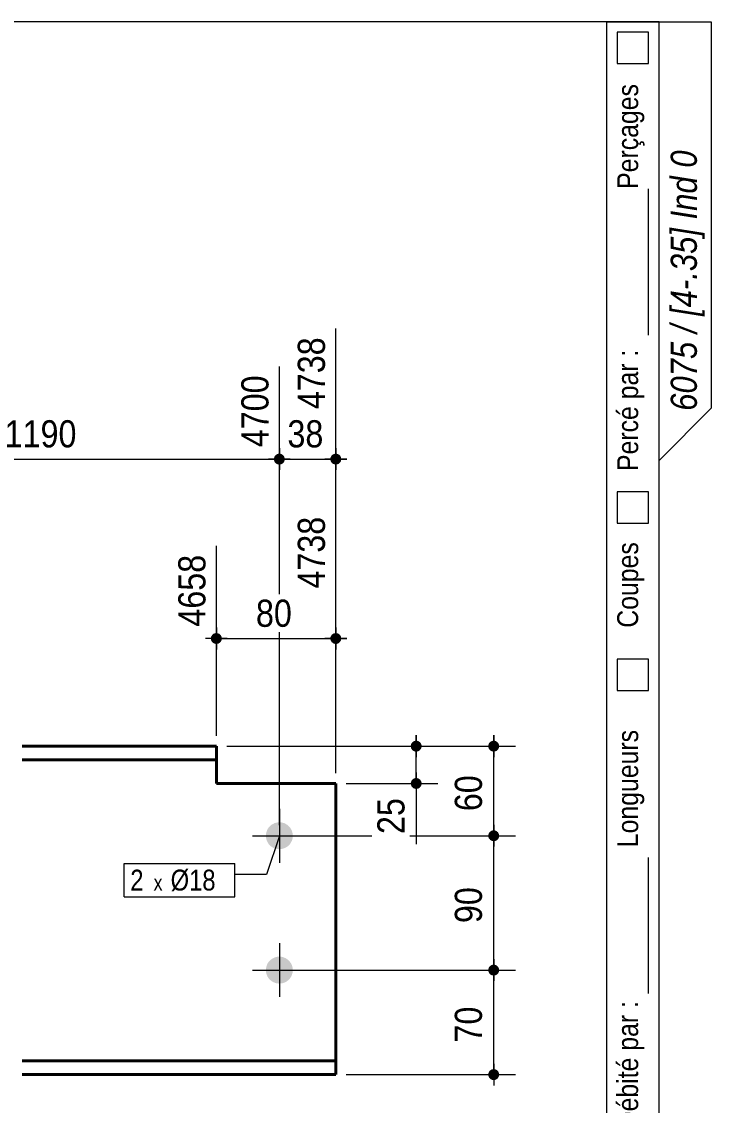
# Model space of a CAD drawing. Header units: millimetres. Extents: x 2 to 287, y 5 to 195.
# Drawn here: x 221 to 287, y 91.3 to 195 of the extents above; entities that cross this region are included whole.
import ezdxf

# ---------------------------------------------------------------- set-up
doc = ezdxf.new("R2010")
doc.units = ezdxf.units.MM
for name, color, linetype, lineweight in [('Autre type objet', 1, 'Continuous', 0), ('Boulon', 7, 'Continuous', 0), ('Cotation', 7, 'Continuous', 0), ('Désignation boulon', 3, 'Continuous', 0), ('Feuille dessin', 5, 'Continuous', 0), ('Piece', 2, 'Continuous', 0)]:
    doc.layers.add(name, color=color, linetype=linetype, lineweight=lineweight)
doc.styles.add('ARIAL', font='ARIAL.TTF')
doc.styles.add('ARIAL_ITALIC', font='ARIALI.TTF')
doc.styles.add('COMIC_SANS_MS', font='COMIC.TTF')

# ---------------------------------------------------------------- blocks, each defined once
blk = doc.blocks.new('*A7')
at = {"layer": 'Boulon'}
for points in [[(244.39, 117.13), (244.39, 117.16), (244.4, 117.19), (244.4, 117.22), (244.4, 117.25), (244.41, 117.28), (244.41, 117.32), (244.42, 117.35), (244.42, 117.38), (244.43, 117.41), (244.44, 117.44), (244.45, 117.47), (244.46, 117.5), (244.47, 117.53), (244.48, 117.56), (244.49, 117.59), (244.5, 117.62), (244.52, 117.65), (244.53, 117.67), (244.54, 117.7), (244.56, 117.73), (244.57, 117.76), (244.59, 117.78), (244.61, 117.81), (244.63, 117.84), (244.64, 117.86), (244.66, 117.89), (244.68, 117.91), (244.7, 117.94), (244.72, 117.96), (244.75, 117.98), (244.77, 118), (244.79, 118.03), (244.81, 118.05), (244.84, 118.07), (244.86, 118.09), (244.89, 118.11), (244.91, 118.13), (244.94, 118.15), (244.96, 118.16), (244.99, 118.18), (245.02, 118.2), (245.04, 118.21), (245.07, 118.23), (245.1, 118.24), (245.13, 118.26), (245.16, 118.27), (245.19, 118.28), (245.21, 118.3), (245.24, 118.31), (245.27, 118.32), (245.3, 118.33), (245.33, 118.33), (245.36, 118.34), (245.4, 118.35), (245.43, 118.36), (245.46, 118.36), (245.49, 118.37), (245.52, 118.37), (245.55, 118.38), (245.58, 118.38), (245.61, 118.38), (245.65, 118.38), (245.68, 118.38), (245.71, 118.38), (245.74, 118.38), (245.77, 118.38), (245.8, 118.38), (245.83, 118.37), (245.87, 118.37), (245.9, 118.36), (245.93, 118.36), (245.96, 118.35), (245.99, 118.34), (246.02, 118.33), (246.05, 118.33), (246.08, 118.32), (246.11, 118.31), (246.14, 118.3), (246.17, 118.28), (246.2, 118.27), (246.23, 118.26), (246.26, 118.24), (246.28, 118.23), (246.31, 118.21), (246.34, 118.2), (246.37, 118.18), (246.39, 118.16), (246.42, 118.15), (246.44, 118.13), (246.47, 118.11), (246.49, 118.09), (246.52, 118.07), (246.54, 118.05), (246.56, 118.03), (246.59, 118), (246.61, 117.98), (246.63, 117.96), (246.65, 117.94), (246.67, 117.91), (246.69, 117.89), (246.71, 117.86), (246.73, 117.84), (246.75, 117.81), (246.76, 117.78), (246.78, 117.76), (246.8, 117.73), (246.81, 117.7), (246.83, 117.67), (246.84, 117.65), (246.85, 117.62), (246.87, 117.59), (246.88, 117.56), (246.89, 117.53), (246.9, 117.5), (246.91, 117.47), (246.92, 117.44), (246.92, 117.41), (246.93, 117.38), (246.94, 117.35), (246.94, 117.32), (246.95, 117.28), (246.95, 117.25), (246.96, 117.22), (246.96, 117.19), (246.96, 117.16), (246.96, 117.13), (246.96, 117.1), (246.96, 117.06), (246.96, 117.03), (246.96, 117), (246.96, 116.97), (246.95, 116.94), (246.95, 116.91), (246.94, 116.88), (246.94, 116.85), (246.93, 116.81), (246.92, 116.78), (246.92, 116.75), (246.91, 116.72), (246.9, 116.69), (246.89, 116.66), (246.88, 116.63), (246.87, 116.6), (246.85, 116.57), (246.84, 116.55), (246.83, 116.52), (246.81, 116.49), (246.8, 116.46), (246.78, 116.43), (246.76, 116.41), (246.75, 116.38), (246.73, 116.36), (246.71, 116.33), (246.69, 116.3), (246.67, 116.28), (246.65, 116.26), (246.63, 116.23), (246.61, 116.21), (246.59, 116.19), (246.56, 116.16), (246.54, 116.14), (246.52, 116.12), (246.49, 116.1), (246.47, 116.08), (246.44, 116.06), (246.42, 116.04), (246.39, 116.03), (246.37, 116.01), (246.34, 115.99), (246.31, 115.98), (246.28, 115.96), (246.26, 115.95), (246.23, 115.93), (246.2, 115.92), (246.17, 115.91), (246.14, 115.9), (246.11, 115.89), (246.08, 115.88), (246.05, 115.87), (246.02, 115.86), (245.99, 115.85), (245.96, 115.84), (245.93, 115.83), (245.9, 115.83), (245.87, 115.82), (245.83, 115.82), (245.8, 115.82), (245.77, 115.81), (245.74, 115.81), (245.71, 115.81), (245.68, 115.81), (245.65, 115.81), (245.61, 115.81), (245.58, 115.81), (245.55, 115.82), (245.52, 115.82), (245.49, 115.82), (245.46, 115.83), (245.43, 115.83), (245.4, 115.84), (245.36, 115.85), (245.33, 115.86), (245.3, 115.87), (245.27, 115.88), (245.24, 115.89), (245.21, 115.9), (245.19, 115.91), (245.16, 115.92), (245.13, 115.93), (245.1, 115.95), (245.07, 115.96), (245.04, 115.98), (245.02, 115.99), (244.99, 116.01), (244.96, 116.03), (244.94, 116.04), (244.91, 116.06), (244.89, 116.08), (244.86, 116.1), (244.84, 116.12), (244.81, 116.14), (244.79, 116.16), (244.77, 116.19), (244.75, 116.21), (244.72, 116.23), (244.7, 116.26), (244.68, 116.28), (244.66, 116.3), (244.64, 116.33), (244.63, 116.36), (244.61, 116.38), (244.59, 116.41), (244.57, 116.43), (244.56, 116.46), (244.54, 116.49), (244.53, 116.52), (244.52, 116.55), (244.5, 116.57), (244.49, 116.6), (244.48, 116.63), (244.47, 116.66), (244.46, 116.69), (244.45, 116.72), (244.44, 116.75), (244.43, 116.78), (244.42, 116.81), (244.42, 116.85), (244.41, 116.88), (244.41, 116.91), (244.4, 116.94), (244.4, 116.97), (244.4, 117), (244.39, 117.03), (244.39, 117.06), (244.39, 117.1)], [(244.39, 104.27), (244.39, 104.3), (244.4, 104.33), (244.4, 104.36), (244.4, 104.4), (244.41, 104.43), (244.41, 104.46), (244.42, 104.49), (244.42, 104.52), (244.43, 104.55), (244.44, 104.58), (244.45, 104.61), (244.46, 104.64), (244.47, 104.67), (244.48, 104.7), (244.49, 104.73), (244.5, 104.76), (244.52, 104.79), (244.53, 104.82), (244.54, 104.84), (244.56, 104.87), (244.57, 104.9), (244.59, 104.93), (244.61, 104.95), (244.63, 104.98), (244.64, 105), (244.66, 105.03), (244.68, 105.05), (244.7, 105.08), (244.72, 105.1), (244.75, 105.13), (244.77, 105.15), (244.79, 105.17), (244.81, 105.19), (244.84, 105.21), (244.86, 105.23), (244.89, 105.25), (244.91, 105.27), (244.94, 105.29), (244.96, 105.31), (244.99, 105.32), (245.02, 105.34), (245.04, 105.36), (245.07, 105.37), (245.1, 105.39), (245.13, 105.4), (245.16, 105.41), (245.19, 105.43), (245.21, 105.44), (245.24, 105.45), (245.27, 105.46), (245.3, 105.47), (245.33, 105.48), (245.36, 105.49), (245.4, 105.49), (245.43, 105.5), (245.46, 105.51), (245.49, 105.51), (245.52, 105.51), (245.55, 105.52), (245.58, 105.52), (245.61, 105.52), (245.65, 105.52), (245.68, 105.52), (245.71, 105.52), (245.74, 105.52), (245.77, 105.52), (245.8, 105.52), (245.83, 105.51), (245.87, 105.51), (245.9, 105.51), (245.93, 105.5), (245.96, 105.49), (245.99, 105.49), (246.02, 105.48), (246.05, 105.47), (246.08, 105.46), (246.11, 105.45), (246.14, 105.44), (246.17, 105.43), (246.2, 105.41), (246.23, 105.4), (246.26, 105.39), (246.28, 105.37), (246.31, 105.36), (246.34, 105.34), (246.37, 105.32), (246.39, 105.31), (246.42, 105.29), (246.44, 105.27), (246.47, 105.25), (246.49, 105.23), (246.52, 105.21), (246.54, 105.19), (246.56, 105.17), (246.59, 105.15), (246.61, 105.13), (246.63, 105.1), (246.65, 105.08), (246.67, 105.05), (246.69, 105.03), (246.71, 105), (246.73, 104.98), (246.75, 104.95), (246.76, 104.93), (246.78, 104.9), (246.8, 104.87), (246.81, 104.84), (246.83, 104.82), (246.84, 104.79), (246.85, 104.76), (246.87, 104.73), (246.88, 104.7), (246.89, 104.67), (246.9, 104.64), (246.91, 104.61), (246.92, 104.58), (246.92, 104.55), (246.93, 104.52), (246.94, 104.49), (246.94, 104.46), (246.95, 104.43), (246.95, 104.4), (246.96, 104.36), (246.96, 104.33), (246.96, 104.3), (246.96, 104.27), (246.96, 104.24), (246.96, 104.21), (246.96, 104.18), (246.96, 104.14), (246.96, 104.11), (246.95, 104.08), (246.95, 104.05), (246.94, 104.02), (246.94, 103.99), (246.93, 103.96), (246.92, 103.93), (246.92, 103.9), (246.91, 103.87), (246.9, 103.84), (246.89, 103.81), (246.88, 103.78), (246.87, 103.75), (246.85, 103.72), (246.84, 103.69), (246.83, 103.66), (246.81, 103.63), (246.8, 103.6), (246.78, 103.58), (246.76, 103.55), (246.75, 103.52), (246.73, 103.5), (246.71, 103.47), (246.69, 103.45), (246.67, 103.42), (246.65, 103.4), (246.63, 103.38), (246.61, 103.35), (246.59, 103.33), (246.56, 103.31), (246.54, 103.29), (246.52, 103.27), (246.49, 103.24), (246.47, 103.23), (246.44, 103.21), (246.42, 103.19), (246.39, 103.17), (246.37, 103.15), (246.34, 103.14), (246.31, 103.12), (246.28, 103.1), (246.26, 103.09), (246.23, 103.08), (246.2, 103.06), (246.17, 103.05), (246.14, 103.04), (246.11, 103.03), (246.08, 103.02), (246.05, 103.01), (246.02, 103), (245.99, 102.99), (245.96, 102.98), (245.93, 102.98), (245.9, 102.97), (245.87, 102.97), (245.83, 102.96), (245.8, 102.96), (245.77, 102.96), (245.74, 102.95), (245.71, 102.95), (245.68, 102.95), (245.65, 102.95), (245.61, 102.95), (245.58, 102.96), (245.55, 102.96), (245.52, 102.96), (245.49, 102.97), (245.46, 102.97), (245.43, 102.98), (245.4, 102.98), (245.36, 102.99), (245.33, 103), (245.3, 103.01), (245.27, 103.02), (245.24, 103.03), (245.21, 103.04), (245.19, 103.05), (245.16, 103.06), (245.13, 103.08), (245.1, 103.09), (245.07, 103.1), (245.04, 103.12), (245.02, 103.14), (244.99, 103.15), (244.96, 103.17), (244.94, 103.19), (244.91, 103.21), (244.89, 103.23), (244.86, 103.24), (244.84, 103.27), (244.81, 103.29), (244.79, 103.31), (244.77, 103.33), (244.75, 103.35), (244.72, 103.38), (244.7, 103.4), (244.68, 103.42), (244.66, 103.45), (244.64, 103.47), (244.63, 103.5), (244.61, 103.52), (244.59, 103.55), (244.57, 103.58), (244.56, 103.6), (244.54, 103.63), (244.53, 103.66), (244.52, 103.69), (244.5, 103.72), (244.49, 103.75), (244.48, 103.78), (244.47, 103.81), (244.46, 103.84), (244.45, 103.87), (244.44, 103.9), (244.43, 103.93), (244.42, 103.96), (244.42, 103.99), (244.41, 104.02), (244.41, 104.05), (244.4, 104.08), (244.4, 104.11), (244.4, 104.14), (244.39, 104.18), (244.39, 104.21), (244.39, 104.24)]]:
    blk.add_hatch(color=256, dxfattribs=at).paths.add_polyline_path(points, flags=17)
at = {"layer": 'Boulon', "linetype": 'Continuous', "lineweight": 0}
for p, q in [((245.68, 119.67), (245.68, 114.52)), ((243.11, 117.1), (248.25, 117.1)), ((245.68, 106.81), (245.68, 101.67)), ((243.11, 104.24), (248.25, 104.24))]:
    blk.add_line(p, q, dxfattribs=at)
blk = doc.blocks.new('*A9')
at = {"layer": 'Piece', "color": 2, "linetype": 'Continuous', "lineweight": 40}
for p, q in [((239.649904, 125.667261), (221.078476, 125.667261)), ((239.649904, 122.095832), (239.649904, 125.667261)), ((239.649904, 124.352975), (221.078476, 124.352975)), ((251.078476, 122.095832), (239.649904, 122.095832)), ((251.078476, 94.23869), (251.078476, 122.095832)), ((251.078476, 95.552975), (221.078476, 95.552975)), ((221.078476, 94.23869), (251.078476, 94.23869))]:
    blk.add_line(p, q, dxfattribs=at)
blk = doc.blocks.new('*A10')
at = {"layer": 'Feuille dessin', "linetype": 'Continuous', "lineweight": 0}
for p, q in [((282, 195), (5, 195)), ((282, 5), (282, 195))]:
    blk.add_line(p, q, dxfattribs=at)
blk = doc.blocks.new('*A11')
at = {"layer": 'Autre type objet', "linetype": 'Continuous', "lineweight": 0}
for p, q in [((277, 42), (277, 195)), ((277, 195), (287, 195)), ((282, 42), (282, 195)), ((287, 195), (287, 158)), ((278, 194), (278, 191)), ((281, 194), (278, 194)), ((281, 191), (281, 194)), ((278, 191), (281, 191)), ((281, 165), (281, 179)), ((287, 158), (282, 153)), ((278, 150), (278, 147)), ((281, 150), (278, 150)), ((281, 147), (281, 150)), ((278, 147), (281, 147)), ((278, 134), (278, 131)), ((281, 134), (278, 134)), ((281, 131), (281, 134)), ((278, 131), (281, 131)), ((281, 102), (281, 115))]:
    blk.add_line(p, q, dxfattribs=at)
at = {"layer": 'Autre type objet', "width": 0.85}
for s, height, style, p in [('Perçages', 2, 'ARIAL', (280, 179)), ('6075 / [4-.35] Ind 0', 2.5, 'ARIAL_ITALIC', (285.619109, 157.760245)), ('Percé par :', 2, 'ARIAL', (280, 152)), ('Coupes', 2, 'ARIAL', (280, 137)), ('Longueurs', 2, 'ARIAL', (280, 116)), ('Débité par :', 2, 'ARIAL', (280, 89))]:
    blk.add_text(s, height=height, rotation=90, dxfattribs=dict(at, style=style)).set_placement(p)
blk = doc.blocks.new('*A16')
at = {"layer": 'Cotation'}
for points in [[(258.74, 125.15), (258.72, 125.15), (258.69, 125.15), (258.66, 125.16), (258.64, 125.16), (258.62, 125.17), (258.59, 125.18), (258.57, 125.19), (258.54, 125.2), (258.52, 125.21), (258.5, 125.22), (258.48, 125.23), (258.46, 125.25), (258.44, 125.27), (258.42, 125.28), (258.4, 125.3), (258.38, 125.32), (258.36, 125.34), (258.35, 125.36), (258.33, 125.38), (258.32, 125.4), (258.31, 125.42), (258.3, 125.44), (258.29, 125.47), (258.28, 125.49), (258.27, 125.52), (258.26, 125.54), (258.26, 125.57), (258.25, 125.59), (258.25, 125.62), (258.25, 125.64), (258.25, 125.67), (258.25, 125.69), (258.25, 125.72), (258.25, 125.74), (258.26, 125.77), (258.26, 125.79), (258.27, 125.82), (258.28, 125.84), (258.29, 125.87), (258.3, 125.89), (258.31, 125.91), (258.32, 125.93), (258.33, 125.96), (258.35, 125.98), (258.36, 126), (258.38, 126.02), (258.4, 126.03), (258.42, 126.05), (258.44, 126.07), (258.46, 126.08), (258.48, 126.1), (258.5, 126.11), (258.52, 126.13), (258.54, 126.14), (258.57, 126.15), (258.59, 126.16), (258.62, 126.16), (258.64, 126.17), (258.66, 126.18), (258.69, 126.18), (258.72, 126.18), (258.74, 126.19), (258.77, 126.19), (258.79, 126.19), (258.82, 126.18), (258.84, 126.18), (258.87, 126.18), (258.89, 126.17), (258.92, 126.16), (258.94, 126.16), (258.97, 126.15), (258.99, 126.14), (259.01, 126.13), (259.03, 126.11), (259.06, 126.1), (259.08, 126.08), (259.1, 126.07), (259.12, 126.05), (259.13, 126.03), (259.15, 126.02), (259.17, 126), (259.18, 125.98), (259.2, 125.96), (259.21, 125.93), (259.22, 125.91), (259.24, 125.89), (259.25, 125.87), (259.26, 125.84), (259.26, 125.82), (259.27, 125.79), (259.28, 125.77), (259.28, 125.74), (259.28, 125.72), (259.29, 125.69), (259.29, 125.67), (259.29, 125.64), (259.28, 125.62), (259.28, 125.59), (259.28, 125.57), (259.27, 125.54), (259.26, 125.52), (259.26, 125.49), (259.25, 125.47), (259.24, 125.44), (259.22, 125.42), (259.21, 125.4), (259.2, 125.38), (259.18, 125.36), (259.17, 125.34), (259.15, 125.32), (259.13, 125.3), (259.12, 125.28), (259.1, 125.27), (259.08, 125.25), (259.06, 125.23), (259.03, 125.22), (259.01, 125.21), (258.99, 125.2), (258.97, 125.19), (258.94, 125.18), (258.92, 125.17), (258.89, 125.16), (258.87, 125.16), (258.84, 125.15), (258.82, 125.15), (258.79, 125.15), (258.77, 125.15)], [(258.74, 121.58), (258.72, 121.58), (258.69, 121.58), (258.66, 121.59), (258.64, 121.59), (258.62, 121.6), (258.59, 121.61), (258.57, 121.62), (258.54, 121.63), (258.52, 121.64), (258.5, 121.65), (258.48, 121.66), (258.46, 121.68), (258.44, 121.69), (258.42, 121.71), (258.4, 121.73), (258.38, 121.75), (258.36, 121.77), (258.35, 121.79), (258.33, 121.81), (258.32, 121.83), (258.31, 121.85), (258.3, 121.87), (258.29, 121.9), (258.28, 121.92), (258.27, 121.94), (258.26, 121.97), (258.26, 121.99), (258.25, 122.02), (258.25, 122.04), (258.25, 122.07), (258.25, 122.1), (258.25, 122.12), (258.25, 122.15), (258.25, 122.17), (258.26, 122.2), (258.26, 122.22), (258.27, 122.25), (258.28, 122.27), (258.29, 122.29), (258.3, 122.32), (258.31, 122.34), (258.32, 122.36), (258.33, 122.38), (258.35, 122.41), (258.36, 122.43), (258.38, 122.45), (258.4, 122.46), (258.42, 122.48), (258.44, 122.5), (258.46, 122.51), (258.48, 122.53), (258.5, 122.54), (258.52, 122.55), (258.54, 122.57), (258.57, 122.58), (258.59, 122.59), (258.62, 122.59), (258.64, 122.6), (258.66, 122.61), (258.69, 122.61), (258.72, 122.61), (258.74, 122.62), (258.77, 122.62), (258.79, 122.62), (258.82, 122.61), (258.84, 122.61), (258.87, 122.61), (258.89, 122.6), (258.92, 122.59), (258.94, 122.59), (258.97, 122.58), (258.99, 122.57), (259.01, 122.55), (259.03, 122.54), (259.06, 122.53), (259.08, 122.51), (259.1, 122.5), (259.12, 122.48), (259.13, 122.46), (259.15, 122.45), (259.17, 122.43), (259.18, 122.41), (259.2, 122.38), (259.21, 122.36), (259.22, 122.34), (259.24, 122.32), (259.25, 122.29), (259.26, 122.27), (259.26, 122.25), (259.27, 122.22), (259.28, 122.2), (259.28, 122.17), (259.28, 122.15), (259.29, 122.12), (259.29, 122.1), (259.29, 122.07), (259.28, 122.04), (259.28, 122.02), (259.28, 121.99), (259.27, 121.97), (259.26, 121.94), (259.26, 121.92), (259.25, 121.9), (259.24, 121.87), (259.22, 121.85), (259.21, 121.83), (259.2, 121.81), (259.18, 121.79), (259.17, 121.77), (259.15, 121.75), (259.13, 121.73), (259.12, 121.71), (259.1, 121.69), (259.08, 121.68), (259.06, 121.66), (259.03, 121.65), (259.01, 121.64), (258.99, 121.63), (258.97, 121.62), (258.94, 121.61), (258.92, 121.6), (258.89, 121.59), (258.87, 121.59), (258.84, 121.58), (258.82, 121.58), (258.79, 121.58), (258.77, 121.58)]]:
    blk.add_hatch(color=256, dxfattribs=at).paths.add_polyline_path(points, flags=17)
at = {"layer": 'Cotation', "linetype": 'Continuous', "lineweight": 0}
for p, q in [((258.77, 126.71), (258.77, 124.63)), ((258.77, 125.67), (258.77, 126.71)), ((240.65, 125.67), (260.85, 125.67)), ((257.73, 125.67), (259.81, 125.67)), ((258.77, 122.1), (258.77, 125.67)), ((258.77, 123.14), (258.77, 121.06)), ((252.08, 122.1), (260.85, 122.1)), ((257.73, 122.1), (259.81, 122.1)), ((258.77, 122.1), (258.77, 116.29)), ((258.77, 122.1), (258.77, 116.29))]:
    blk.add_line(p, q, dxfattribs=at)
at = {"layer": 'Cotation'}
for p in [(258.77, 125.67), (258.77, 122.1)]:
    blk.add_point(p, dxfattribs=at)
at = {"layer": 'Cotation', "style": 'ARIAL', "width": 0.85}
blk.add_text('25', height=2.6, rotation=90.0002, dxfattribs=at).set_placement((257.65, 117.26))
blk = doc.blocks.new('*A20')
at = {"layer": 'Cotation'}
for points in [[(266.16, 103.72), (266.13, 103.72), (266.11, 103.72), (266.08, 103.73), (266.06, 103.73), (266.03, 103.74), (266.01, 103.75), (265.98, 103.76), (265.96, 103.77), (265.94, 103.78), (265.92, 103.79), (265.9, 103.81), (265.87, 103.82), (265.85, 103.84), (265.83, 103.85), (265.82, 103.87), (265.8, 103.89), (265.78, 103.91), (265.77, 103.93), (265.75, 103.95), (265.74, 103.97), (265.73, 103.99), (265.71, 104.02), (265.7, 104.04), (265.69, 104.06), (265.69, 104.09), (265.68, 104.11), (265.67, 104.14), (265.67, 104.16), (265.67, 104.19), (265.66, 104.21), (265.66, 104.24), (265.66, 104.26), (265.67, 104.29), (265.67, 104.31), (265.67, 104.34), (265.68, 104.37), (265.69, 104.39), (265.69, 104.41), (265.7, 104.44), (265.71, 104.46), (265.73, 104.48), (265.74, 104.51), (265.75, 104.53), (265.77, 104.55), (265.78, 104.57), (265.8, 104.59), (265.82, 104.61), (265.83, 104.62), (265.85, 104.64), (265.87, 104.66), (265.9, 104.67), (265.92, 104.68), (265.94, 104.7), (265.96, 104.71), (265.98, 104.72), (266.01, 104.73), (266.03, 104.74), (266.06, 104.74), (266.08, 104.75), (266.11, 104.75), (266.13, 104.76), (266.16, 104.76), (266.18, 104.76), (266.21, 104.76), (266.23, 104.76), (266.26, 104.75), (266.29, 104.75), (266.31, 104.74), (266.33, 104.74), (266.36, 104.73), (266.38, 104.72), (266.41, 104.71), (266.43, 104.7), (266.45, 104.68), (266.47, 104.67), (266.49, 104.66), (266.51, 104.64), (266.53, 104.62), (266.55, 104.61), (266.57, 104.59), (266.59, 104.57), (266.6, 104.55), (266.62, 104.53), (266.63, 104.51), (266.64, 104.48), (266.65, 104.46), (266.66, 104.44), (266.67, 104.41), (266.68, 104.39), (266.69, 104.37), (266.69, 104.34), (266.7, 104.31), (266.7, 104.29), (266.7, 104.26), (266.7, 104.24), (266.7, 104.21), (266.7, 104.19), (266.7, 104.16), (266.69, 104.14), (266.69, 104.11), (266.68, 104.09), (266.67, 104.06), (266.66, 104.04), (266.65, 104.02), (266.64, 103.99), (266.63, 103.97), (266.62, 103.95), (266.6, 103.93), (266.59, 103.91), (266.57, 103.89), (266.55, 103.87), (266.53, 103.85), (266.51, 103.84), (266.49, 103.82), (266.47, 103.81), (266.45, 103.79), (266.43, 103.78), (266.41, 103.77), (266.38, 103.76), (266.36, 103.75), (266.33, 103.74), (266.31, 103.73), (266.29, 103.73), (266.26, 103.72), (266.23, 103.72), (266.21, 103.72), (266.18, 103.72)], [(266.16, 93.72), (266.13, 93.72), (266.11, 93.72), (266.08, 93.73), (266.06, 93.73), (266.03, 93.74), (266.01, 93.75), (265.98, 93.76), (265.96, 93.77), (265.94, 93.78), (265.92, 93.79), (265.9, 93.81), (265.87, 93.82), (265.85, 93.84), (265.83, 93.85), (265.82, 93.87), (265.8, 93.89), (265.78, 93.91), (265.77, 93.93), (265.75, 93.95), (265.74, 93.97), (265.73, 93.99), (265.71, 94.02), (265.7, 94.04), (265.69, 94.06), (265.69, 94.09), (265.68, 94.11), (265.67, 94.14), (265.67, 94.16), (265.67, 94.19), (265.66, 94.21), (265.66, 94.24), (265.66, 94.26), (265.67, 94.29), (265.67, 94.31), (265.67, 94.34), (265.68, 94.37), (265.69, 94.39), (265.69, 94.41), (265.7, 94.44), (265.71, 94.46), (265.73, 94.48), (265.74, 94.51), (265.75, 94.53), (265.77, 94.55), (265.78, 94.57), (265.8, 94.59), (265.82, 94.61), (265.83, 94.62), (265.85, 94.64), (265.87, 94.66), (265.9, 94.67), (265.92, 94.68), (265.94, 94.7), (265.96, 94.71), (265.98, 94.72), (266.01, 94.73), (266.03, 94.74), (266.06, 94.74), (266.08, 94.75), (266.11, 94.75), (266.13, 94.76), (266.16, 94.76), (266.18, 94.76), (266.21, 94.76), (266.23, 94.76), (266.26, 94.75), (266.29, 94.75), (266.31, 94.74), (266.33, 94.74), (266.36, 94.73), (266.38, 94.72), (266.41, 94.71), (266.43, 94.7), (266.45, 94.68), (266.47, 94.67), (266.49, 94.66), (266.51, 94.64), (266.53, 94.62), (266.55, 94.61), (266.57, 94.59), (266.59, 94.57), (266.6, 94.55), (266.62, 94.53), (266.63, 94.51), (266.64, 94.48), (266.65, 94.46), (266.66, 94.44), (266.67, 94.41), (266.68, 94.39), (266.69, 94.37), (266.69, 94.34), (266.7, 94.31), (266.7, 94.29), (266.7, 94.26), (266.7, 94.24), (266.7, 94.21), (266.7, 94.19), (266.7, 94.16), (266.69, 94.14), (266.69, 94.11), (266.68, 94.09), (266.67, 94.06), (266.66, 94.04), (266.65, 94.02), (266.64, 93.99), (266.63, 93.97), (266.62, 93.95), (266.6, 93.93), (266.59, 93.91), (266.57, 93.89), (266.55, 93.87), (266.53, 93.85), (266.51, 93.84), (266.49, 93.82), (266.47, 93.81), (266.45, 93.79), (266.43, 93.78), (266.41, 93.77), (266.38, 93.76), (266.36, 93.75), (266.33, 93.74), (266.31, 93.73), (266.29, 93.73), (266.26, 93.72), (266.23, 93.72), (266.21, 93.72), (266.18, 93.72)]]:
    blk.add_hatch(color=256, dxfattribs=at).paths.add_polyline_path(points, flags=17)
at = {"layer": 'Cotation', "linetype": 'Continuous', "lineweight": 0}
for p, q in [((266.18, 105.28), (266.18, 103.2)), ((266.18, 104.24), (266.18, 105.28)), ((246.68, 104.24), (268.26, 104.24)), ((265.14, 104.24), (267.22, 104.24)), ((266.18, 94.24), (266.18, 104.24)), ((266.18, 95.28), (266.18, 93.2)), ((252.08, 94.24), (268.26, 94.24)), ((265.14, 94.24), (267.22, 94.24)), ((266.18, 94.24), (266.18, 93.2))]:
    blk.add_line(p, q, dxfattribs=at)
at = {"layer": 'Cotation'}
for p in [(266.18, 104.24), (266.18, 94.24)]:
    blk.add_point(p, dxfattribs=at)
at = {"layer": 'Cotation', "style": 'ARIAL', "width": 0.85}
blk.add_text('70', height=2.6, rotation=90.0002, dxfattribs=at).set_placement((265.06, 97.31))
blk = doc.blocks.new('*A21')
at = {"layer": 'Cotation'}
for points in [[(266.16, 116.58), (266.13, 116.58), (266.11, 116.58), (266.08, 116.59), (266.06, 116.59), (266.03, 116.6), (266.01, 116.61), (265.98, 116.62), (265.96, 116.63), (265.94, 116.64), (265.92, 116.65), (265.9, 116.66), (265.87, 116.68), (265.85, 116.69), (265.83, 116.71), (265.82, 116.73), (265.8, 116.75), (265.78, 116.77), (265.77, 116.79), (265.75, 116.81), (265.74, 116.83), (265.73, 116.85), (265.71, 116.87), (265.7, 116.9), (265.69, 116.92), (265.69, 116.94), (265.68, 116.97), (265.67, 116.99), (265.67, 117.02), (265.67, 117.04), (265.66, 117.07), (265.66, 117.1), (265.66, 117.12), (265.67, 117.15), (265.67, 117.17), (265.67, 117.2), (265.68, 117.22), (265.69, 117.25), (265.69, 117.27), (265.7, 117.29), (265.71, 117.32), (265.73, 117.34), (265.74, 117.36), (265.75, 117.38), (265.77, 117.41), (265.78, 117.43), (265.8, 117.45), (265.82, 117.46), (265.83, 117.48), (265.85, 117.5), (265.87, 117.51), (265.9, 117.53), (265.92, 117.54), (265.94, 117.55), (265.96, 117.57), (265.98, 117.58), (266.01, 117.59), (266.03, 117.59), (266.06, 117.6), (266.08, 117.61), (266.11, 117.61), (266.13, 117.61), (266.16, 117.62), (266.18, 117.62), (266.21, 117.62), (266.23, 117.61), (266.26, 117.61), (266.29, 117.61), (266.31, 117.6), (266.33, 117.59), (266.36, 117.59), (266.38, 117.58), (266.41, 117.57), (266.43, 117.55), (266.45, 117.54), (266.47, 117.53), (266.49, 117.51), (266.51, 117.5), (266.53, 117.48), (266.55, 117.46), (266.57, 117.45), (266.59, 117.43), (266.6, 117.41), (266.62, 117.38), (266.63, 117.36), (266.64, 117.34), (266.65, 117.32), (266.66, 117.29), (266.67, 117.27), (266.68, 117.25), (266.69, 117.22), (266.69, 117.2), (266.7, 117.17), (266.7, 117.15), (266.7, 117.12), (266.7, 117.1), (266.7, 117.07), (266.7, 117.04), (266.7, 117.02), (266.69, 116.99), (266.69, 116.97), (266.68, 116.94), (266.67, 116.92), (266.66, 116.9), (266.65, 116.87), (266.64, 116.85), (266.63, 116.83), (266.62, 116.81), (266.6, 116.79), (266.59, 116.77), (266.57, 116.75), (266.55, 116.73), (266.53, 116.71), (266.51, 116.69), (266.49, 116.68), (266.47, 116.66), (266.45, 116.65), (266.43, 116.64), (266.41, 116.63), (266.38, 116.62), (266.36, 116.61), (266.33, 116.6), (266.31, 116.59), (266.29, 116.59), (266.26, 116.58), (266.23, 116.58), (266.21, 116.58), (266.18, 116.58)], [(266.16, 103.72), (266.13, 103.72), (266.11, 103.72), (266.08, 103.73), (266.06, 103.73), (266.03, 103.74), (266.01, 103.75), (265.98, 103.76), (265.96, 103.77), (265.94, 103.78), (265.92, 103.79), (265.9, 103.81), (265.87, 103.82), (265.85, 103.84), (265.83, 103.85), (265.82, 103.87), (265.8, 103.89), (265.78, 103.91), (265.77, 103.93), (265.75, 103.95), (265.74, 103.97), (265.73, 103.99), (265.71, 104.02), (265.7, 104.04), (265.69, 104.06), (265.69, 104.09), (265.68, 104.11), (265.67, 104.14), (265.67, 104.16), (265.67, 104.19), (265.66, 104.21), (265.66, 104.24), (265.66, 104.26), (265.67, 104.29), (265.67, 104.31), (265.67, 104.34), (265.68, 104.37), (265.69, 104.39), (265.69, 104.41), (265.7, 104.44), (265.71, 104.46), (265.73, 104.48), (265.74, 104.51), (265.75, 104.53), (265.77, 104.55), (265.78, 104.57), (265.8, 104.59), (265.82, 104.61), (265.83, 104.62), (265.85, 104.64), (265.87, 104.66), (265.9, 104.67), (265.92, 104.68), (265.94, 104.7), (265.96, 104.71), (265.98, 104.72), (266.01, 104.73), (266.03, 104.74), (266.06, 104.74), (266.08, 104.75), (266.11, 104.75), (266.13, 104.76), (266.16, 104.76), (266.18, 104.76), (266.21, 104.76), (266.23, 104.76), (266.26, 104.75), (266.29, 104.75), (266.31, 104.74), (266.33, 104.74), (266.36, 104.73), (266.38, 104.72), (266.41, 104.71), (266.43, 104.7), (266.45, 104.68), (266.47, 104.67), (266.49, 104.66), (266.51, 104.64), (266.53, 104.62), (266.55, 104.61), (266.57, 104.59), (266.59, 104.57), (266.6, 104.55), (266.62, 104.53), (266.63, 104.51), (266.64, 104.48), (266.65, 104.46), (266.66, 104.44), (266.67, 104.41), (266.68, 104.39), (266.69, 104.37), (266.69, 104.34), (266.7, 104.31), (266.7, 104.29), (266.7, 104.26), (266.7, 104.24), (266.7, 104.21), (266.7, 104.19), (266.7, 104.16), (266.69, 104.14), (266.69, 104.11), (266.68, 104.09), (266.67, 104.06), (266.66, 104.04), (266.65, 104.02), (266.64, 103.99), (266.63, 103.97), (266.62, 103.95), (266.6, 103.93), (266.59, 103.91), (266.57, 103.89), (266.55, 103.87), (266.53, 103.85), (266.51, 103.84), (266.49, 103.82), (266.47, 103.81), (266.45, 103.79), (266.43, 103.78), (266.41, 103.77), (266.38, 103.76), (266.36, 103.75), (266.33, 103.74), (266.31, 103.73), (266.29, 103.73), (266.26, 103.72), (266.23, 103.72), (266.21, 103.72), (266.18, 103.72)]]:
    blk.add_hatch(color=256, dxfattribs=at).paths.add_polyline_path(points, flags=17)
at = {"layer": 'Cotation', "linetype": 'Continuous', "lineweight": 0}
for p, q in [((266.18, 118.14), (266.18, 116.06)), ((266.18, 117.1), (266.18, 118.14)), ((246.68, 117.1), (254.53, 117.1)), ((258.17, 117.1), (268.26, 117.1)), ((265.14, 117.1), (267.22, 117.1)), ((266.18, 104.24), (266.18, 117.1)), ((266.18, 105.28), (266.18, 103.2)), ((246.68, 104.24), (268.26, 104.24)), ((265.14, 104.24), (267.22, 104.24)), ((266.18, 104.24), (266.18, 103.2))]:
    blk.add_line(p, q, dxfattribs=at)
at = {"layer": 'Cotation'}
for p in [(266.18, 117.1), (266.18, 104.24)]:
    blk.add_point(p, dxfattribs=at)
at = {"layer": 'Cotation', "style": 'ARIAL', "width": 0.85}
blk.add_text('90', height=2.6, rotation=90.0002, dxfattribs=at).set_placement((265.06, 108.74))
blk = doc.blocks.new('*A22')
at = {"layer": 'Cotation'}
for points in [[(266.16, 125.15), (266.13, 125.15), (266.11, 125.15), (266.08, 125.16), (266.06, 125.16), (266.03, 125.17), (266.01, 125.18), (265.98, 125.19), (265.96, 125.2), (265.94, 125.21), (265.92, 125.22), (265.9, 125.23), (265.87, 125.25), (265.85, 125.27), (265.83, 125.28), (265.82, 125.3), (265.8, 125.32), (265.78, 125.34), (265.77, 125.36), (265.75, 125.38), (265.74, 125.4), (265.73, 125.42), (265.71, 125.44), (265.7, 125.47), (265.69, 125.49), (265.69, 125.52), (265.68, 125.54), (265.67, 125.57), (265.67, 125.59), (265.67, 125.62), (265.66, 125.64), (265.66, 125.67), (265.66, 125.69), (265.67, 125.72), (265.67, 125.74), (265.67, 125.77), (265.68, 125.79), (265.69, 125.82), (265.69, 125.84), (265.7, 125.87), (265.71, 125.89), (265.73, 125.91), (265.74, 125.93), (265.75, 125.96), (265.77, 125.98), (265.78, 126), (265.8, 126.02), (265.82, 126.03), (265.83, 126.05), (265.85, 126.07), (265.87, 126.08), (265.9, 126.1), (265.92, 126.11), (265.94, 126.13), (265.96, 126.14), (265.98, 126.15), (266.01, 126.16), (266.03, 126.16), (266.06, 126.17), (266.08, 126.18), (266.11, 126.18), (266.13, 126.18), (266.16, 126.19), (266.18, 126.19), (266.21, 126.19), (266.23, 126.18), (266.26, 126.18), (266.29, 126.18), (266.31, 126.17), (266.33, 126.16), (266.36, 126.16), (266.38, 126.15), (266.41, 126.14), (266.43, 126.13), (266.45, 126.11), (266.47, 126.1), (266.49, 126.08), (266.51, 126.07), (266.53, 126.05), (266.55, 126.03), (266.57, 126.02), (266.59, 126), (266.6, 125.98), (266.62, 125.96), (266.63, 125.93), (266.64, 125.91), (266.65, 125.89), (266.66, 125.87), (266.67, 125.84), (266.68, 125.82), (266.69, 125.79), (266.69, 125.77), (266.7, 125.74), (266.7, 125.72), (266.7, 125.69), (266.7, 125.67), (266.7, 125.64), (266.7, 125.62), (266.7, 125.59), (266.69, 125.57), (266.69, 125.54), (266.68, 125.52), (266.67, 125.49), (266.66, 125.47), (266.65, 125.44), (266.64, 125.42), (266.63, 125.4), (266.62, 125.38), (266.6, 125.36), (266.59, 125.34), (266.57, 125.32), (266.55, 125.3), (266.53, 125.28), (266.51, 125.27), (266.49, 125.25), (266.47, 125.23), (266.45, 125.22), (266.43, 125.21), (266.41, 125.2), (266.38, 125.19), (266.36, 125.18), (266.33, 125.17), (266.31, 125.16), (266.29, 125.16), (266.26, 125.15), (266.23, 125.15), (266.21, 125.15), (266.18, 125.15)], [(266.16, 116.58), (266.13, 116.58), (266.11, 116.58), (266.08, 116.59), (266.06, 116.59), (266.03, 116.6), (266.01, 116.61), (265.98, 116.62), (265.96, 116.63), (265.94, 116.64), (265.92, 116.65), (265.9, 116.66), (265.87, 116.68), (265.85, 116.69), (265.83, 116.71), (265.82, 116.73), (265.8, 116.75), (265.78, 116.77), (265.77, 116.79), (265.75, 116.81), (265.74, 116.83), (265.73, 116.85), (265.71, 116.87), (265.7, 116.9), (265.69, 116.92), (265.69, 116.94), (265.68, 116.97), (265.67, 116.99), (265.67, 117.02), (265.67, 117.04), (265.66, 117.07), (265.66, 117.1), (265.66, 117.12), (265.67, 117.15), (265.67, 117.17), (265.67, 117.2), (265.68, 117.22), (265.69, 117.25), (265.69, 117.27), (265.7, 117.29), (265.71, 117.32), (265.73, 117.34), (265.74, 117.36), (265.75, 117.38), (265.77, 117.41), (265.78, 117.43), (265.8, 117.45), (265.82, 117.46), (265.83, 117.48), (265.85, 117.5), (265.87, 117.51), (265.9, 117.53), (265.92, 117.54), (265.94, 117.55), (265.96, 117.57), (265.98, 117.58), (266.01, 117.59), (266.03, 117.59), (266.06, 117.6), (266.08, 117.61), (266.11, 117.61), (266.13, 117.61), (266.16, 117.62), (266.18, 117.62), (266.21, 117.62), (266.23, 117.61), (266.26, 117.61), (266.29, 117.61), (266.31, 117.6), (266.33, 117.59), (266.36, 117.59), (266.38, 117.58), (266.41, 117.57), (266.43, 117.55), (266.45, 117.54), (266.47, 117.53), (266.49, 117.51), (266.51, 117.5), (266.53, 117.48), (266.55, 117.46), (266.57, 117.45), (266.59, 117.43), (266.6, 117.41), (266.62, 117.38), (266.63, 117.36), (266.64, 117.34), (266.65, 117.32), (266.66, 117.29), (266.67, 117.27), (266.68, 117.25), (266.69, 117.22), (266.69, 117.2), (266.7, 117.17), (266.7, 117.15), (266.7, 117.12), (266.7, 117.1), (266.7, 117.07), (266.7, 117.04), (266.7, 117.02), (266.69, 116.99), (266.69, 116.97), (266.68, 116.94), (266.67, 116.92), (266.66, 116.9), (266.65, 116.87), (266.64, 116.85), (266.63, 116.83), (266.62, 116.81), (266.6, 116.79), (266.59, 116.77), (266.57, 116.75), (266.55, 116.73), (266.53, 116.71), (266.51, 116.69), (266.49, 116.68), (266.47, 116.66), (266.45, 116.65), (266.43, 116.64), (266.41, 116.63), (266.38, 116.62), (266.36, 116.61), (266.33, 116.6), (266.31, 116.59), (266.29, 116.59), (266.26, 116.58), (266.23, 116.58), (266.21, 116.58), (266.18, 116.58)]]:
    blk.add_hatch(color=256, dxfattribs=at).paths.add_polyline_path(points, flags=17)
at = {"layer": 'Cotation', "linetype": 'Continuous', "lineweight": 0}
for p, q in [((266.18, 126.71), (266.18, 124.63)), ((266.18, 125.67), (266.18, 126.71)), ((240.65, 125.67), (268.26, 125.67)), ((265.14, 125.67), (267.22, 125.67)), ((266.18, 117.1), (266.18, 125.67)), ((266.18, 118.14), (266.18, 116.06)), ((246.68, 117.1), (254.53, 117.1)), ((258.17, 117.1), (268.26, 117.1)), ((265.14, 117.1), (267.22, 117.1)), ((266.18, 117.1), (266.18, 116.06))]:
    blk.add_line(p, q, dxfattribs=at)
at = {"layer": 'Cotation'}
for p in [(266.18, 125.67), (266.18, 117.1)]:
    blk.add_point(p, dxfattribs=at)
at = {"layer": 'Cotation', "style": 'ARIAL', "width": 0.85}
blk.add_text('60', height=2.6, rotation=90.0002, dxfattribs=at).set_placement((265.06, 119.45))
blk = doc.blocks.new('*A30')
at = {"layer": 'Cotation'}
for points in [[(239.62, 135.45), (239.6, 135.46), (239.57, 135.46), (239.55, 135.46), (239.52, 135.47), (239.5, 135.48), (239.47, 135.48), (239.45, 135.49), (239.43, 135.5), (239.4, 135.51), (239.38, 135.53), (239.36, 135.54), (239.34, 135.56), (239.32, 135.57), (239.3, 135.59), (239.28, 135.61), (239.26, 135.62), (239.25, 135.64), (239.23, 135.66), (239.22, 135.68), (239.2, 135.71), (239.19, 135.73), (239.18, 135.75), (239.17, 135.77), (239.16, 135.8), (239.15, 135.82), (239.15, 135.85), (239.14, 135.87), (239.14, 135.9), (239.13, 135.92), (239.13, 135.95), (239.13, 135.97), (239.13, 136), (239.13, 136.02), (239.14, 136.05), (239.14, 136.07), (239.15, 136.1), (239.15, 136.12), (239.16, 136.15), (239.17, 136.17), (239.18, 136.2), (239.19, 136.22), (239.2, 136.24), (239.22, 136.26), (239.23, 136.28), (239.25, 136.3), (239.26, 136.32), (239.28, 136.34), (239.3, 136.36), (239.32, 136.37), (239.34, 136.39), (239.36, 136.41), (239.38, 136.42), (239.4, 136.43), (239.43, 136.44), (239.45, 136.45), (239.47, 136.46), (239.5, 136.47), (239.52, 136.48), (239.55, 136.48), (239.57, 136.49), (239.6, 136.49), (239.62, 136.49), (239.65, 136.49), (239.68, 136.49), (239.7, 136.49), (239.73, 136.49), (239.75, 136.48), (239.78, 136.48), (239.8, 136.47), (239.83, 136.46), (239.85, 136.45), (239.87, 136.44), (239.9, 136.43), (239.92, 136.42), (239.94, 136.41), (239.96, 136.39), (239.98, 136.37), (240, 136.36), (240.02, 136.34), (240.04, 136.32), (240.05, 136.3), (240.07, 136.28), (240.08, 136.26), (240.1, 136.24), (240.11, 136.22), (240.12, 136.2), (240.13, 136.17), (240.14, 136.15), (240.15, 136.12), (240.15, 136.1), (240.16, 136.07), (240.16, 136.05), (240.17, 136.02), (240.17, 136), (240.17, 135.97), (240.17, 135.95), (240.17, 135.92), (240.16, 135.9), (240.16, 135.87), (240.15, 135.85), (240.15, 135.82), (240.14, 135.8), (240.13, 135.77), (240.12, 135.75), (240.11, 135.73), (240.1, 135.71), (240.08, 135.68), (240.07, 135.66), (240.05, 135.64), (240.04, 135.62), (240.02, 135.61), (240, 135.59), (239.98, 135.57), (239.96, 135.56), (239.94, 135.54), (239.92, 135.53), (239.9, 135.51), (239.87, 135.5), (239.85, 135.49), (239.83, 135.48), (239.8, 135.48), (239.78, 135.47), (239.75, 135.46), (239.73, 135.46), (239.7, 135.46), (239.68, 135.45), (239.65, 135.45)], [(251.05, 135.45), (251.03, 135.46), (251, 135.46), (250.98, 135.46), (250.95, 135.47), (250.93, 135.48), (250.9, 135.48), (250.88, 135.49), (250.86, 135.5), (250.83, 135.51), (250.81, 135.53), (250.79, 135.54), (250.77, 135.56), (250.75, 135.57), (250.73, 135.59), (250.71, 135.61), (250.69, 135.62), (250.68, 135.64), (250.66, 135.66), (250.65, 135.68), (250.63, 135.71), (250.62, 135.73), (250.61, 135.75), (250.6, 135.77), (250.59, 135.8), (250.58, 135.82), (250.57, 135.85), (250.57, 135.87), (250.56, 135.9), (250.56, 135.92), (250.56, 135.95), (250.56, 135.97), (250.56, 136), (250.56, 136.02), (250.56, 136.05), (250.57, 136.07), (250.57, 136.1), (250.58, 136.12), (250.59, 136.15), (250.6, 136.17), (250.61, 136.2), (250.62, 136.22), (250.63, 136.24), (250.65, 136.26), (250.66, 136.28), (250.68, 136.3), (250.69, 136.32), (250.71, 136.34), (250.73, 136.36), (250.75, 136.37), (250.77, 136.39), (250.79, 136.41), (250.81, 136.42), (250.83, 136.43), (250.86, 136.44), (250.88, 136.45), (250.9, 136.46), (250.93, 136.47), (250.95, 136.48), (250.98, 136.48), (251, 136.49), (251.03, 136.49), (251.05, 136.49), (251.08, 136.49), (251.1, 136.49), (251.13, 136.49), (251.15, 136.49), (251.18, 136.48), (251.2, 136.48), (251.23, 136.47), (251.25, 136.46), (251.28, 136.45), (251.3, 136.44), (251.32, 136.43), (251.35, 136.42), (251.37, 136.41), (251.39, 136.39), (251.41, 136.37), (251.43, 136.36), (251.45, 136.34), (251.46, 136.32), (251.48, 136.3), (251.5, 136.28), (251.51, 136.26), (251.52, 136.24), (251.54, 136.22), (251.55, 136.2), (251.56, 136.17), (251.57, 136.15), (251.58, 136.12), (251.58, 136.1), (251.59, 136.07), (251.59, 136.05), (251.6, 136.02), (251.6, 136), (251.6, 135.97), (251.6, 135.95), (251.6, 135.92), (251.59, 135.9), (251.59, 135.87), (251.58, 135.85), (251.58, 135.82), (251.57, 135.8), (251.56, 135.77), (251.55, 135.75), (251.54, 135.73), (251.52, 135.71), (251.51, 135.68), (251.5, 135.66), (251.48, 135.64), (251.46, 135.62), (251.45, 135.61), (251.43, 135.59), (251.41, 135.57), (251.39, 135.56), (251.37, 135.54), (251.35, 135.53), (251.32, 135.51), (251.3, 135.5), (251.28, 135.49), (251.25, 135.48), (251.23, 135.48), (251.2, 135.47), (251.18, 135.46), (251.15, 135.46), (251.13, 135.46), (251.1, 135.45), (251.08, 135.45)]]:
    blk.add_hatch(color=256, dxfattribs=at).paths.add_polyline_path(points, flags=17)
at = {"layer": 'Cotation', "linetype": 'Continuous', "lineweight": 0}
for p, q in [((251.08, 123.1), (251.08, 148.47)), ((239.65, 126.67), (239.65, 144.83)), ((239.65, 137.01), (239.65, 134.93)), ((251.08, 137.01), (251.08, 134.93)), ((240.69, 135.97), (238.61, 135.97)), ((239.65, 135.97), (238.61, 135.97)), ((239.65, 135.97), (251.08, 135.97)), ((252.12, 135.97), (250.04, 135.97)), ((251.08, 135.97), (252.12, 135.97))]:
    blk.add_line(p, q, dxfattribs=at)
at = {"layer": 'Cotation'}
for p in [(239.65, 135.97), (251.08, 135.97)]:
    blk.add_point(p, dxfattribs=at)
at = {"layer": 'Cotation', "style": 'ARIAL', "width": 0.85}
for s, p in [('4738', (250.04, 140.75)), ('4658', (238.61, 137.11))]:
    blk.add_text(s, height=2.6, rotation=90.0002, dxfattribs=at).set_placement(p)
blk.add_text('80', height=2.6, dxfattribs=at).set_placement((243.44, 137.09))
blk = doc.blocks.new('*A38')
at = {"layer": 'Cotation'}
for points in [[(200.81, 152.62), (200.79, 152.62), (200.76, 152.62), (200.74, 152.63), (200.71, 152.63), (200.69, 152.64), (200.66, 152.65), (200.64, 152.66), (200.62, 152.67), (200.59, 152.68), (200.57, 152.69), (200.55, 152.71), (200.53, 152.72), (200.51, 152.74), (200.49, 152.75), (200.47, 152.77), (200.45, 152.79), (200.44, 152.81), (200.42, 152.83), (200.41, 152.85), (200.39, 152.87), (200.38, 152.89), (200.37, 152.92), (200.36, 152.94), (200.35, 152.96), (200.34, 152.99), (200.34, 153.01), (200.33, 153.04), (200.33, 153.06), (200.32, 153.09), (200.32, 153.11), (200.32, 153.14), (200.32, 153.16), (200.32, 153.19), (200.33, 153.21), (200.33, 153.24), (200.34, 153.26), (200.34, 153.29), (200.35, 153.31), (200.36, 153.34), (200.37, 153.36), (200.38, 153.38), (200.39, 153.4), (200.41, 153.43), (200.42, 153.45), (200.44, 153.47), (200.45, 153.49), (200.47, 153.51), (200.49, 153.52), (200.51, 153.54), (200.53, 153.56), (200.55, 153.57), (200.57, 153.58), (200.59, 153.6), (200.62, 153.61), (200.64, 153.62), (200.66, 153.63), (200.69, 153.64), (200.71, 153.64), (200.74, 153.65), (200.76, 153.65), (200.79, 153.66), (200.81, 153.66), (200.84, 153.66), (200.87, 153.66), (200.89, 153.66), (200.92, 153.65), (200.94, 153.65), (200.97, 153.64), (200.99, 153.64), (201.02, 153.63), (201.04, 153.62), (201.06, 153.61), (201.09, 153.6), (201.11, 153.58), (201.13, 153.57), (201.15, 153.56), (201.17, 153.54), (201.19, 153.52), (201.21, 153.51), (201.23, 153.49), (201.24, 153.47), (201.26, 153.45), (201.27, 153.43), (201.29, 153.4), (201.3, 153.38), (201.31, 153.36), (201.32, 153.34), (201.33, 153.31), (201.34, 153.29), (201.34, 153.26), (201.35, 153.24), (201.35, 153.21), (201.36, 153.19), (201.36, 153.16), (201.36, 153.14), (201.36, 153.11), (201.36, 153.09), (201.35, 153.06), (201.35, 153.04), (201.34, 153.01), (201.34, 152.99), (201.33, 152.96), (201.32, 152.94), (201.31, 152.92), (201.3, 152.89), (201.29, 152.87), (201.27, 152.85), (201.26, 152.83), (201.24, 152.81), (201.23, 152.79), (201.21, 152.77), (201.19, 152.75), (201.17, 152.74), (201.15, 152.72), (201.13, 152.71), (201.11, 152.69), (201.09, 152.68), (201.06, 152.67), (201.04, 152.66), (201.02, 152.65), (200.99, 152.64), (200.97, 152.63), (200.94, 152.63), (200.92, 152.62), (200.89, 152.62), (200.87, 152.62), (200.84, 152.62)], [(245.65, 152.62), (245.63, 152.62), (245.6, 152.62), (245.58, 152.63), (245.55, 152.63), (245.53, 152.64), (245.5, 152.65), (245.48, 152.66), (245.46, 152.67), (245.43, 152.68), (245.41, 152.69), (245.39, 152.71), (245.37, 152.72), (245.35, 152.74), (245.33, 152.75), (245.31, 152.77), (245.29, 152.79), (245.28, 152.81), (245.26, 152.83), (245.24, 152.85), (245.23, 152.87), (245.22, 152.89), (245.21, 152.92), (245.2, 152.94), (245.19, 152.96), (245.18, 152.99), (245.17, 153.01), (245.17, 153.04), (245.16, 153.06), (245.16, 153.09), (245.16, 153.11), (245.16, 153.14), (245.16, 153.16), (245.16, 153.19), (245.16, 153.21), (245.17, 153.24), (245.17, 153.26), (245.18, 153.29), (245.19, 153.31), (245.2, 153.34), (245.21, 153.36), (245.22, 153.38), (245.23, 153.4), (245.24, 153.43), (245.26, 153.45), (245.28, 153.47), (245.29, 153.49), (245.31, 153.51), (245.33, 153.52), (245.35, 153.54), (245.37, 153.56), (245.39, 153.57), (245.41, 153.58), (245.43, 153.6), (245.46, 153.61), (245.48, 153.62), (245.5, 153.63), (245.53, 153.64), (245.55, 153.64), (245.58, 153.65), (245.6, 153.65), (245.63, 153.66), (245.65, 153.66), (245.68, 153.66), (245.7, 153.66), (245.73, 153.66), (245.75, 153.65), (245.78, 153.65), (245.8, 153.64), (245.83, 153.64), (245.85, 153.63), (245.88, 153.62), (245.9, 153.61), (245.92, 153.6), (245.94, 153.58), (245.97, 153.57), (245.99, 153.56), (246.01, 153.54), (246.03, 153.52), (246.05, 153.51), (246.06, 153.49), (246.08, 153.47), (246.1, 153.45), (246.11, 153.43), (246.12, 153.4), (246.14, 153.38), (246.15, 153.36), (246.16, 153.34), (246.17, 153.31), (246.17, 153.29), (246.18, 153.26), (246.19, 153.24), (246.19, 153.21), (246.19, 153.19), (246.2, 153.16), (246.2, 153.14), (246.2, 153.11), (246.19, 153.09), (246.19, 153.06), (246.19, 153.04), (246.18, 153.01), (246.17, 152.99), (246.17, 152.96), (246.16, 152.94), (246.15, 152.92), (246.14, 152.89), (246.12, 152.87), (246.11, 152.85), (246.1, 152.83), (246.08, 152.81), (246.06, 152.79), (246.05, 152.77), (246.03, 152.75), (246.01, 152.74), (245.99, 152.72), (245.97, 152.71), (245.94, 152.69), (245.92, 152.68), (245.9, 152.67), (245.88, 152.66), (245.85, 152.65), (245.83, 152.64), (245.8, 152.63), (245.78, 152.63), (245.75, 152.62), (245.73, 152.62), (245.7, 152.62), (245.68, 152.62)]]:
    blk.add_hatch(color=256, dxfattribs=at).paths.add_polyline_path(points, flags=17)
at = {"layer": 'Cotation', "linetype": 'Continuous', "lineweight": 0}
for p, q in [((200.84, 119.52), (200.84, 165.63)), ((245.68, 140.21), (245.68, 161.99)), ((200.84, 154.18), (200.84, 152.1)), ((245.68, 154.18), (245.68, 152.1)), ((201.88, 153.14), (199.8, 153.14)), ((200.84, 153.14), (199.8, 153.14)), ((200.84, 153.14), (245.68, 153.14)), ((246.72, 153.14), (244.64, 153.14)), ((245.68, 153.14), (246.72, 153.14)), ((245.68, 118.1), (245.68, 136.57))]:
    blk.add_line(p, q, dxfattribs=at)
at = {"layer": 'Cotation'}
for p in [(200.84, 153.14), (245.68, 153.14)]:
    blk.add_point(p, dxfattribs=at)
at = {"layer": 'Cotation', "style": 'ARIAL', "width": 0.85}
blk.add_text('4700', height=2.6, rotation=90.0002, dxfattribs=at).set_placement((244.64, 154.28))
blk.add_text('1190', height=2.6, dxfattribs=at).set_placement((219.4, 154.26))
blk = doc.blocks.new('*A39')
at = {"layer": 'Cotation'}
for points in [[(245.65, 152.62), (245.63, 152.62), (245.6, 152.62), (245.58, 152.63), (245.55, 152.63), (245.53, 152.64), (245.5, 152.65), (245.48, 152.66), (245.46, 152.67), (245.43, 152.68), (245.41, 152.69), (245.39, 152.71), (245.37, 152.72), (245.35, 152.74), (245.33, 152.75), (245.31, 152.77), (245.29, 152.79), (245.28, 152.81), (245.26, 152.83), (245.24, 152.85), (245.23, 152.87), (245.22, 152.89), (245.21, 152.92), (245.2, 152.94), (245.19, 152.96), (245.18, 152.99), (245.17, 153.01), (245.17, 153.04), (245.16, 153.06), (245.16, 153.09), (245.16, 153.11), (245.16, 153.14), (245.16, 153.16), (245.16, 153.19), (245.16, 153.21), (245.17, 153.24), (245.17, 153.26), (245.18, 153.29), (245.19, 153.31), (245.2, 153.34), (245.21, 153.36), (245.22, 153.38), (245.23, 153.4), (245.24, 153.43), (245.26, 153.45), (245.28, 153.47), (245.29, 153.49), (245.31, 153.51), (245.33, 153.52), (245.35, 153.54), (245.37, 153.56), (245.39, 153.57), (245.41, 153.58), (245.43, 153.6), (245.46, 153.61), (245.48, 153.62), (245.5, 153.63), (245.53, 153.64), (245.55, 153.64), (245.58, 153.65), (245.6, 153.65), (245.63, 153.66), (245.65, 153.66), (245.68, 153.66), (245.7, 153.66), (245.73, 153.66), (245.75, 153.65), (245.78, 153.65), (245.8, 153.64), (245.83, 153.64), (245.85, 153.63), (245.88, 153.62), (245.9, 153.61), (245.92, 153.6), (245.94, 153.58), (245.97, 153.57), (245.99, 153.56), (246.01, 153.54), (246.03, 153.52), (246.05, 153.51), (246.06, 153.49), (246.08, 153.47), (246.1, 153.45), (246.11, 153.43), (246.12, 153.4), (246.14, 153.38), (246.15, 153.36), (246.16, 153.34), (246.17, 153.31), (246.17, 153.29), (246.18, 153.26), (246.19, 153.24), (246.19, 153.21), (246.19, 153.19), (246.2, 153.16), (246.2, 153.14), (246.2, 153.11), (246.19, 153.09), (246.19, 153.06), (246.19, 153.04), (246.18, 153.01), (246.17, 152.99), (246.17, 152.96), (246.16, 152.94), (246.15, 152.92), (246.14, 152.89), (246.12, 152.87), (246.11, 152.85), (246.1, 152.83), (246.08, 152.81), (246.06, 152.79), (246.05, 152.77), (246.03, 152.75), (246.01, 152.74), (245.99, 152.72), (245.97, 152.71), (245.94, 152.69), (245.92, 152.68), (245.9, 152.67), (245.88, 152.66), (245.85, 152.65), (245.83, 152.64), (245.8, 152.63), (245.78, 152.63), (245.75, 152.62), (245.73, 152.62), (245.7, 152.62), (245.68, 152.62)], [(251.05, 152.62), (251.03, 152.62), (251, 152.62), (250.98, 152.63), (250.95, 152.63), (250.93, 152.64), (250.9, 152.65), (250.88, 152.66), (250.86, 152.67), (250.83, 152.68), (250.81, 152.69), (250.79, 152.71), (250.77, 152.72), (250.75, 152.74), (250.73, 152.75), (250.71, 152.77), (250.69, 152.79), (250.68, 152.81), (250.66, 152.83), (250.65, 152.85), (250.63, 152.87), (250.62, 152.89), (250.61, 152.92), (250.6, 152.94), (250.59, 152.96), (250.58, 152.99), (250.57, 153.01), (250.57, 153.04), (250.56, 153.06), (250.56, 153.09), (250.56, 153.11), (250.56, 153.14), (250.56, 153.16), (250.56, 153.19), (250.56, 153.21), (250.57, 153.24), (250.57, 153.26), (250.58, 153.29), (250.59, 153.31), (250.6, 153.34), (250.61, 153.36), (250.62, 153.38), (250.63, 153.4), (250.65, 153.43), (250.66, 153.45), (250.68, 153.47), (250.69, 153.49), (250.71, 153.51), (250.73, 153.52), (250.75, 153.54), (250.77, 153.56), (250.79, 153.57), (250.81, 153.58), (250.83, 153.6), (250.86, 153.61), (250.88, 153.62), (250.9, 153.63), (250.93, 153.64), (250.95, 153.64), (250.98, 153.65), (251, 153.65), (251.03, 153.66), (251.05, 153.66), (251.08, 153.66), (251.1, 153.66), (251.13, 153.66), (251.15, 153.65), (251.18, 153.65), (251.2, 153.64), (251.23, 153.64), (251.25, 153.63), (251.28, 153.62), (251.3, 153.61), (251.32, 153.6), (251.35, 153.58), (251.37, 153.57), (251.39, 153.56), (251.41, 153.54), (251.43, 153.52), (251.45, 153.51), (251.46, 153.49), (251.48, 153.47), (251.5, 153.45), (251.51, 153.43), (251.52, 153.4), (251.54, 153.38), (251.55, 153.36), (251.56, 153.34), (251.57, 153.31), (251.58, 153.29), (251.58, 153.26), (251.59, 153.24), (251.59, 153.21), (251.6, 153.19), (251.6, 153.16), (251.6, 153.14), (251.6, 153.11), (251.6, 153.09), (251.59, 153.06), (251.59, 153.04), (251.58, 153.01), (251.58, 152.99), (251.57, 152.96), (251.56, 152.94), (251.55, 152.92), (251.54, 152.89), (251.52, 152.87), (251.51, 152.85), (251.5, 152.83), (251.48, 152.81), (251.46, 152.79), (251.45, 152.77), (251.43, 152.75), (251.41, 152.74), (251.39, 152.72), (251.37, 152.71), (251.35, 152.69), (251.32, 152.68), (251.3, 152.67), (251.28, 152.66), (251.25, 152.65), (251.23, 152.64), (251.2, 152.63), (251.18, 152.63), (251.15, 152.62), (251.13, 152.62), (251.1, 152.62), (251.08, 152.62)]]:
    blk.add_hatch(color=256, dxfattribs=at).paths.add_polyline_path(points, flags=17)
at = {"layer": 'Cotation', "linetype": 'Continuous', "lineweight": 0}
for p, q in [((251.08, 123.1), (251.08, 165.63)), ((245.68, 140.21), (245.68, 161.99)), ((245.68, 154.18), (245.68, 152.1)), ((251.08, 154.18), (251.08, 152.1)), ((246.72, 153.14), (244.64, 153.14)), ((245.68, 153.14), (244.64, 153.14)), ((245.68, 153.14), (251.08, 153.14)), ((252.12, 153.14), (250.04, 153.14)), ((251.08, 153.14), (252.12, 153.14)), ((245.68, 118.1), (245.68, 136.57))]:
    blk.add_line(p, q, dxfattribs=at)
at = {"layer": 'Cotation'}
for p in [(245.68, 153.14), (251.08, 153.14)]:
    blk.add_point(p, dxfattribs=at)
at = {"layer": 'Cotation', "style": 'ARIAL', "width": 0.85}
blk.add_text('4738', height=2.6, rotation=90.0002, dxfattribs=at).set_placement((250.04, 157.92))
blk.add_text('38', height=2.6, dxfattribs=at).set_placement((246.45, 154.26))
blk = doc.blocks.new('*A44')
at = {"layer": 'Désignation boulon', "linetype": 'Continuous', "lineweight": 0}
for p, q in [((245.677339, 117.095832), (244.434739, 113.386566)), ((230.819114, 114.453232), (241.434739, 114.453232)), ((230.819114, 111.253232), (230.819114, 114.453232)), ((241.434739, 111.253232), (241.434739, 114.453232)), ((244.434739, 113.386566), (241.434739, 113.386566)), ((230.819114, 111.253232), (241.434739, 111.253232))]:
    blk.add_line(p, q, dxfattribs=at)
at = {"layer": 'Désignation boulon', "style": 'COMIC_SANS_MS', "width": 0.85}
for s, height, p in [('2', 2, (231.419114, 111.853232)), ('Ø18', 2, (235.277708, 111.853232)), ('x', 1.5, (233.647044, 111.853232))]:
    blk.add_text(s, height=height, dxfattribs=at).set_placement(p)

msp = doc.modelspace()

# ---------------------------------------------------------------- block references
at = {"lineweight": 0}
for name in ['*A10', '*A11', '*A38', '*A39', '*A30', '*A16', '*A22', '*A9', '*A7', '*A21', '*A44', '*A20']:
    msp.add_blockref(name, (0, 0), dxfattribs=at)

doc.saveas('drawing.dxf')
